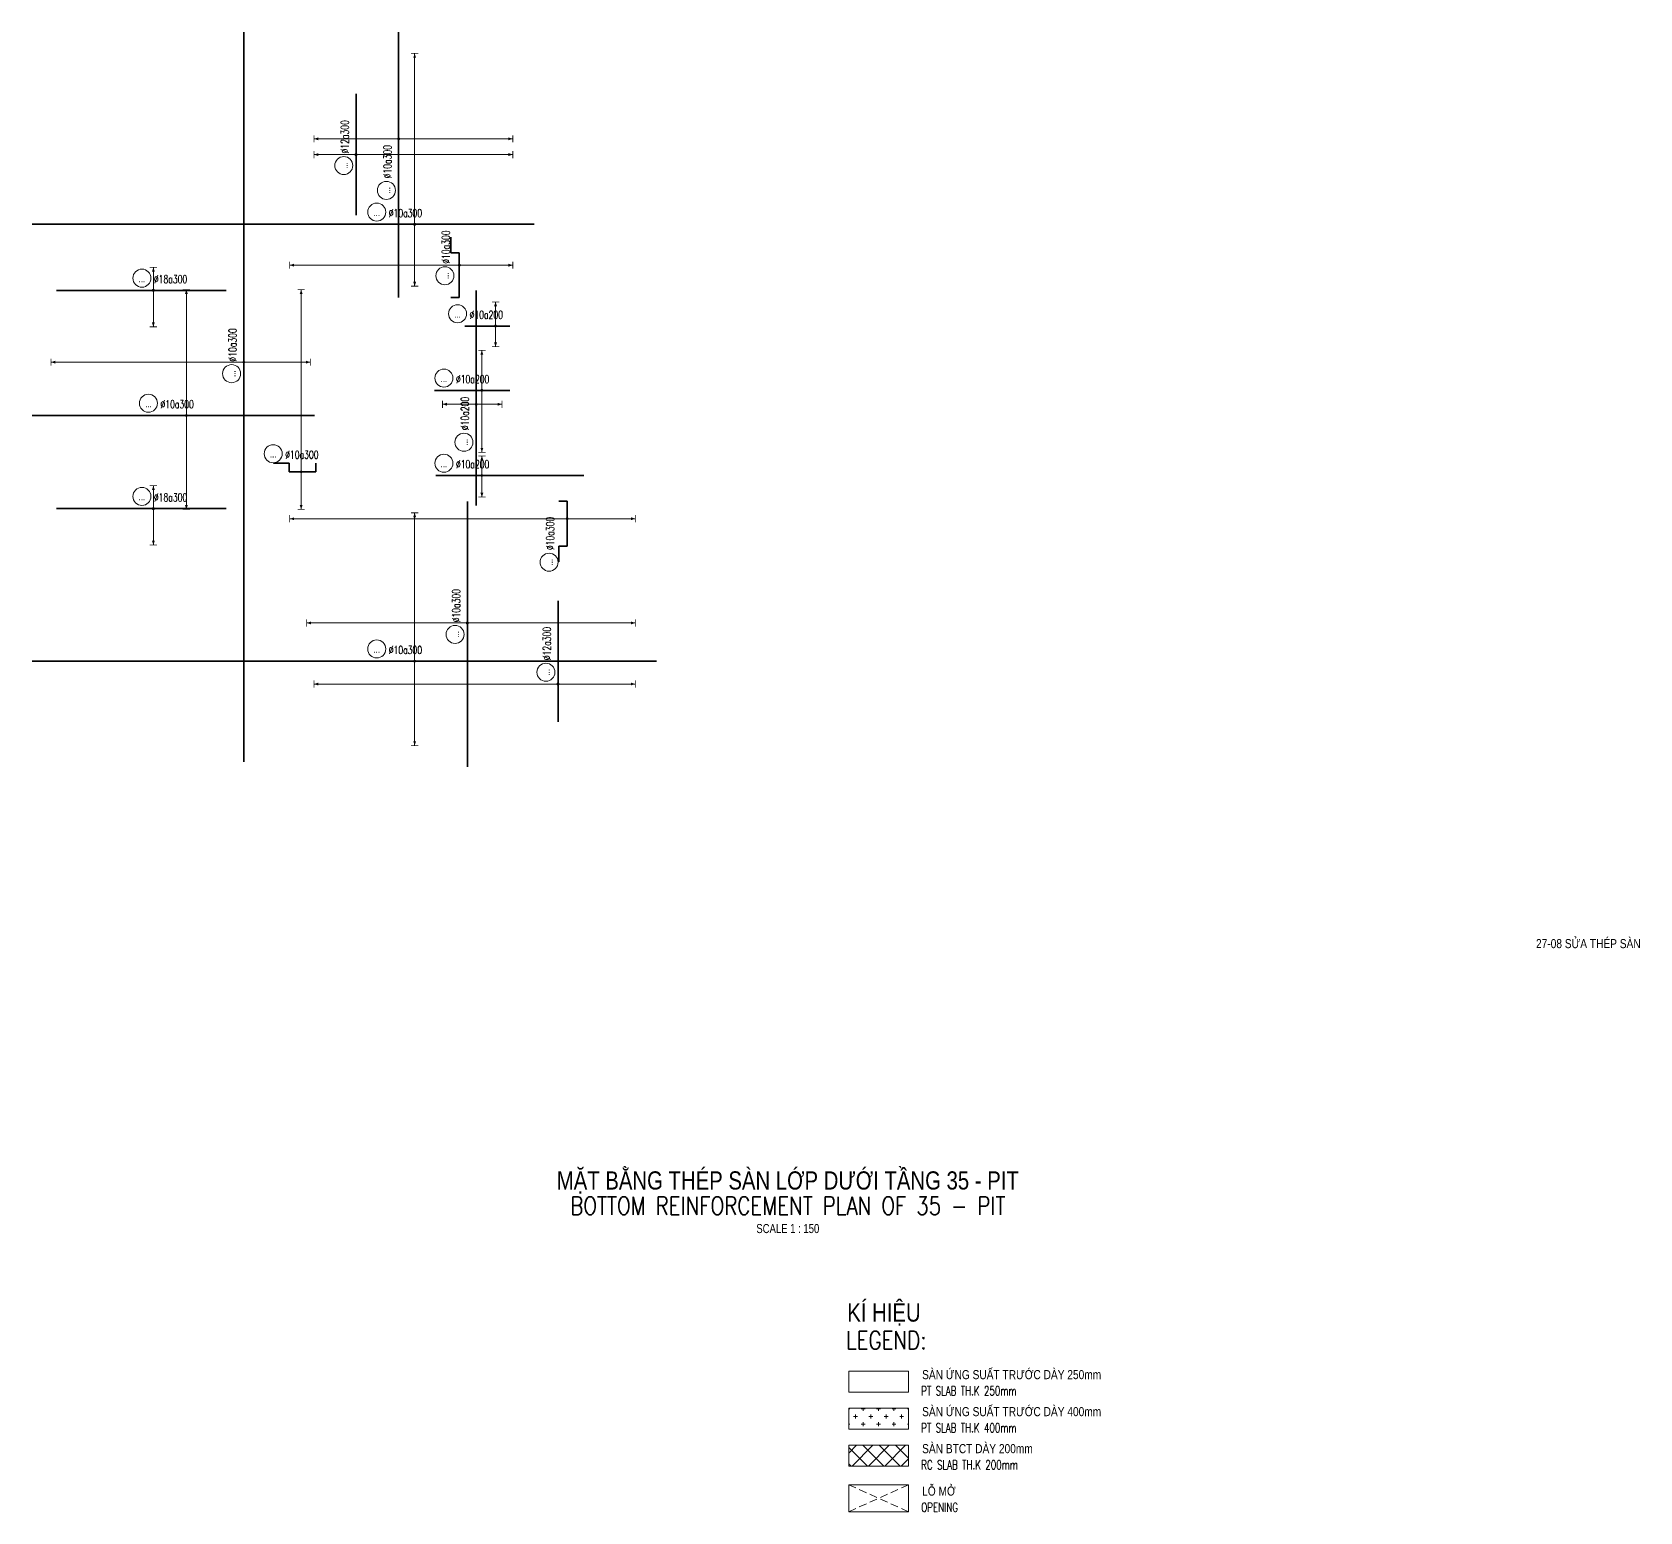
# Model space of a CAD drawing. Header units: millimetres. Extents: x 130400 to 587758, y -25561 to 40710.
# Drawn here: x 130400 to 196710, y -22176 to 38850 of the extents above; entities that cross this region are included whole.
import ezdxf
from ezdxf.enums import TextEntityAlignment as Align

# ---------------------------------------------------------------- set-up
doc = ezdxf.new("R2010")
doc.units = ezdxf.units.MM
doc.linetypes.add('DASHED2', pattern=[9.525, 6.35, -3.175])
doc.layers.get('0').update_dxf_attribs({"lineweight": 20})
doc.layers.get('Defpoints').update_dxf_attribs({"color": 151, "lineweight": 9})
for name, color, linetype, lineweight in [('NDC_S_ANNO', 7, 'Continuous', 20), ('NDC_S_DIM', 1, 'Continuous', 15), ('NDC_S_ENG TEXT', 2, 'Continuous', 20), ('NDC_S_ENG TITLE', 3, 'Continuous', 20), ('NDC_S_HATCH MATERIAL', 8, 'Continuous', 13), ('NDC_S_OPENING', 9, 'DASHED2', 13), ('NDC_S_REBAR', 4, 'Continuous', 35), ('NDC_S_SLAB', 2, 'Continuous', 20), ('NDC_S_TEXT SYMBOL', 7, 'Continuous', 20), ('NDC_S_VN TEXT', 7, 'Continuous', 20), ('NDC_S_VN TITLE', 6, 'Continuous', 35)]:
    doc.layers.add(name, color=color, linetype=linetype, lineweight=lineweight)
doc.styles.add('$0$NDC_EN TXT', font='romans.shx', dxfattribs={"width": 0.8})
doc.styles.add('ARIAL', font='arial.ttf', dxfattribs={"width": 0.7})
doc.styles.add('NDC_ANNO', font='', dxfattribs={"width": 0.8})
doc.styles.add('NDC_EN TXT', font='romans.shx', dxfattribs={"width": 0.8})
doc.styles.add('NDC_ROMANS', font='romans.shx', dxfattribs={"width": 0.7})
doc.styles.add('NDC_VIE TXT', font='arial.ttf', dxfattribs={"width": 0.8})
doc.styles.get('NDC_ANNO').set_extended_font_data('Dotum')

# ---------------------------------------------------------------- blocks, each defined once
blk = doc.blocks.new('Drawing name_symbol')
at = {"layer": 'NDC_S_ENG TITLE', "style": 'NDC_EN TXT', "width": 0.8}
blk.add_attdef('SECTDET1', text='', height=5, dxfattribs=at).set_placement((0, 1.01), align=Align.CENTER)
at = {"layer": 'NDC_S_TEXT SYMBOL', "lineweight": 25, "style": 'NDC_ANNO', "width": 0.8}
blk.add_attdef('SSCALE', text='', height=2.5, dxfattribs=at).set_placement((0, -4), align=Align.CENTER)
at = {"layer": 'NDC_S_VN TITLE', "style": 'NDC_VIE TXT', "width": 0.8}
blk.add_attdef('SECTDET2', text='', height=5, dxfattribs=at).set_placement((0, 7.97), align=Align.CENTER)
blk = doc.blocks.new('*U9')
h = blk.add_hatch(color=6)
edge = h.paths.add_edge_path()
edge.add_arc((4.81, 0), 0.3, 0, 360)
at = {"layer": 'NDC_S_DIM', "color": 6}
for q in [(4.81, 47), (4.81, -17)]:
    blk.add_line((4.81, 0), q, dxfattribs=at)
for points in [[(3.81, 47, 0.2, 0.2, 0), (5.81, 47, 0, 0, 0)], [(3.81, -17, 0.2, 0.2, 0), (5.81, -17, 0, 0, 0)]]:
    blk.add_lwpolyline(points, format="xyseb", dxfattribs=at)
at = {"layer": 'NDC_S_DIM'}
blk.add_circle((-5.62, 3.36), 2.48, dxfattribs=at)
at = {"layer": 'NDC_S_DIM', "color": 6}
blk.add_circle((4.81, 0), 0.3, dxfattribs=at)
for points in [[(4.41, 45.8), (4.81, 47), (5.21, 45.8)], [(4.41, -15.8), (4.81, -17), (5.21, -15.8)]]:
    blk.add_solid(points, dxfattribs=at)
at = {"layer": 'NDC_S_REBAR'}
for p, q in [((0, 0), (-100.37, 0)), ((-100.37, 0), (-100.37, 0)), ((0, 0), (37.63, 0)), ((37.63, 0), (37.63, 0)), ((37.63, 0), (37.63, 0)), ((-100.37, 0), (-100.37, 0))]:
    blk.add_line(p, q, dxfattribs=at)
at = {"layer": 'NDC_S_VN TEXT', "style": 'ARIAL', "width": 0.7}
blk.add_attdef('KHT', text='', height=2.2, dxfattribs=at).set_placement((-5.62, 3.36), align=Align.MIDDLE_CENTER)
at = {"layer": 'NDC_S_VN TEXT', "color": 3, "style": 'NDC_ROMANS', "width": 0.7}
blk.add_attdef('DKT', (-2.32, 1.98), '', height=2.2, dxfattribs=at)
blk = doc.blocks.new('*U34')
h = blk.add_hatch(color=6)
edge = h.paths.add_edge_path()
edge.add_arc((8.19, 0), 0.3, 0, 360)
at = {"layer": 'NDC_S_DIM', "color": 6}
for q in [(8.19, 23.27), (8.19, -31.4)]:
    blk.add_line((8.19, 0), q, dxfattribs=at)
for points in [[(7.19, 23.27, 0.2, 0.2, 0), (9.19, 23.27, 0, 0, 0)], [(7.19, -31.4, 0.2, 0.2, 0), (9.19, -31.4, 0, 0, 0)]]:
    blk.add_lwpolyline(points, format="xyseb", dxfattribs=at)
at = {"layer": 'NDC_S_DIM'}
blk.add_circle((-5.98, 3.36), 2.48, dxfattribs=at)
at = {"layer": 'NDC_S_DIM', "color": 6}
blk.add_circle((8.19, 0), 0.3, dxfattribs=at)
for points in [[(7.79, 22.07), (8.19, 23.27), (8.59, 22.07)], [(7.79, -30.2), (8.19, -31.4), (8.59, -30.2)]]:
    blk.add_solid(points, dxfattribs=at)
at = {"layer": 'NDC_S_REBAR'}
for p, q in [((0, 0), (-35.48, 0)), ((-35.48, 0), (-35.48, 0)), ((0, 0), (37.52, 0)), ((37.52, 0), (37.52, 0)), ((37.52, 0), (37.52, 0)), ((-35.48, 0), (-35.48, 0))]:
    blk.add_line(p, q, dxfattribs=at)
at = {"layer": 'NDC_S_VN TEXT', "style": 'ARIAL', "width": 0.7}
blk.add_attdef('KHT', text='', height=2.2, dxfattribs=at).set_placement((-5.98, 3.36), align=Align.MIDDLE_CENTER)
at = {"layer": 'NDC_S_VN TEXT', "color": 3, "style": 'NDC_ROMANS', "width": 0.7}
blk.add_attdef('DKT', (-2.68, 1.98), '', height=2.2, dxfattribs=at)
blk = doc.blocks.new('*U39')
h = blk.add_hatch(color=6)
edge = h.paths.add_edge_path()
edge.add_arc((4.81, 0), 0.3, 0, 360)
at = {"layer": 'NDC_S_DIM', "color": 6}
for q in [(4.81, 5.38), (4.81, -5.95)]:
    blk.add_line((4.81, 0), q, dxfattribs=at)
for points in [[(3.81, 5.38, 0.2, 0.2, 0), (5.81, 5.38, 0, 0, 0)], [(3.81, -5.95, 0.2, 0.2, 0), (5.81, -5.95, 0, 0, 0)]]:
    blk.add_lwpolyline(points, format="xyseb", dxfattribs=at)
at = {"layer": 'NDC_S_DIM'}
blk.add_circle((-5.62, 3.36), 2.48, dxfattribs=at)
at = {"layer": 'NDC_S_DIM', "color": 6}
blk.add_circle((4.81, 0), 0.3, dxfattribs=at)
for points in [[(4.41, 4.18), (4.81, 5.38), (5.21, 4.18)], [(4.41, -4.75), (4.81, -5.95), (5.21, -4.75)]]:
    blk.add_solid(points, dxfattribs=at)
at = {"layer": 'NDC_S_REBAR'}
for p, q in [((0, 0), (-7.85, 0)), ((-7.85, 0), (-7.85, 0)), ((0, 0), (32.82, 0)), ((32.82, 0), (32.82, 0)), ((32.82, 0), (32.82, 0)), ((-7.85, 0), (-7.85, 0))]:
    blk.add_line(p, q, dxfattribs=at)
at = {"layer": 'NDC_S_VN TEXT', "style": 'ARIAL', "width": 0.7}
blk.add_attdef('KHT', text='', height=2.2, dxfattribs=at).set_placement((-5.62, 3.36), align=Align.MIDDLE_CENTER)
at = {"layer": 'NDC_S_VN TEXT', "color": 3, "style": 'NDC_ROMANS', "width": 0.7}
blk.add_attdef('DKT', (-2.32, 1.98), '', height=2.2, dxfattribs=at)
blk = doc.blocks.new('*U38')
h = blk.add_hatch(color=6)
edge = h.paths.add_edge_path()
edge.add_arc((4.81, 0), 0.3, 0, 360)
at = {"layer": 'NDC_S_DIM', "color": 6}
for q in [(4.81, 10.99), (4.81, -17.01)]:
    blk.add_line((4.81, 0), q, dxfattribs=at)
for points in [[(3.81, 10.99, 0.2, 0.2, 0), (5.81, 10.99, 0, 0, 0)], [(3.81, -17.01, 0.2, 0.2, 0), (5.81, -17.01, 0, 0, 0)]]:
    blk.add_lwpolyline(points, format="xyseb", dxfattribs=at)
at = {"layer": 'NDC_S_DIM'}
blk.add_circle((-5.62, 3.36), 2.48, dxfattribs=at)
at = {"layer": 'NDC_S_DIM', "color": 6}
blk.add_circle((4.81, 0), 0.3, dxfattribs=at)
for points in [[(4.41, 9.79), (4.81, 10.99), (5.21, 9.79)], [(4.41, -15.81), (4.81, -17.01), (5.21, -15.81)]]:
    blk.add_solid(points, dxfattribs=at)
at = {"layer": 'NDC_S_REBAR'}
for p, q in [((0, 0), (-8.18, 0)), ((-8.18, 0), (-8.18, 0)), ((0, 0), (12.48, 0)), ((12.48, 0), (12.48, 0)), ((12.48, 0), (12.48, 0)), ((-8.18, 0), (-8.18, 0))]:
    blk.add_line(p, q, dxfattribs=at)
at = {"layer": 'NDC_S_VN TEXT', "style": 'ARIAL', "width": 0.7}
blk.add_attdef('KHT', text='', height=2.2, dxfattribs=at).set_placement((-5.62, 3.36), align=Align.MIDDLE_CENTER)
at = {"layer": 'NDC_S_VN TEXT', "color": 3, "style": 'NDC_ROMANS', "width": 0.7}
blk.add_attdef('DKT', (-2.32, 1.98), '', height=2.2, dxfattribs=at)
blk = doc.blocks.new('*U37')
h = blk.add_hatch(color=6)
edge = h.paths.add_edge_path()
edge.add_arc((4.81, 0), 0.3, 0, 360)
at = {"layer": 'NDC_S_DIM', "color": 6}
for q in [(4.81, 6.63), (4.81, -5.71)]:
    blk.add_line((4.81, 0), q, dxfattribs=at)
for points in [[(3.81, 6.63, 0.2, 0.2, 0), (5.81, 6.63, 0, 0, 0)], [(3.81, -5.71, 0.2, 0.2, 0), (5.81, -5.71, 0, 0, 0)]]:
    blk.add_lwpolyline(points, format="xyseb", dxfattribs=at)
at = {"layer": 'NDC_S_DIM'}
blk.add_circle((-5.62, 3.36), 2.48, dxfattribs=at)
at = {"layer": 'NDC_S_DIM', "color": 6}
blk.add_circle((4.81, 0), 0.3, dxfattribs=at)
for points in [[(4.41, 5.43), (4.81, 6.63), (5.21, 5.43)], [(4.41, -4.51), (4.81, -5.71), (5.21, -4.51)]]:
    blk.add_solid(points, dxfattribs=at)
at = {"layer": 'NDC_S_REBAR'}
for p, q in [((0, 0), (-3.61, 0)), ((-3.61, 0), (-3.61, 0)), ((0, 0), (8.72, 0)), ((8.72, 0), (8.72, 0)), ((8.72, 0), (8.72, 0)), ((-3.61, 0), (-3.61, 0))]:
    blk.add_line(p, q, dxfattribs=at)
at = {"layer": 'NDC_S_VN TEXT', "style": 'ARIAL', "width": 0.7}
blk.add_attdef('KHT', text='', height=2.2, dxfattribs=at).set_placement((-5.62, 3.36), align=Align.MIDDLE_CENTER)
at = {"layer": 'NDC_S_VN TEXT', "color": 3, "style": 'NDC_ROMANS', "width": 0.7}
blk.add_attdef('DKT', (-2.32, 1.98), '', height=2.2, dxfattribs=at)
blk = doc.blocks.new('*U36')
h = blk.add_hatch(color=6)
edge = h.paths.add_edge_path()
edge.add_arc((4.81, 0), 0.3, 0, 360)
at = {"layer": 'NDC_S_DIM', "color": 6}
for q in [(4.81, 9.26), (4.81, -7.07)]:
    blk.add_line((4.81, 0), q, dxfattribs=at)
for points in [[(3.81, 9.26, 0.2, 0.2, 0), (5.81, 9.26, 0, 0, 0)], [(3.81, -7.07, 0.2, 0.2, 0), (5.81, -7.07, 0, 0, 0)]]:
    blk.add_lwpolyline(points, format="xyseb", dxfattribs=at)
at = {"layer": 'NDC_S_DIM'}
blk.add_circle((-5.62, 3.36), 2.48, dxfattribs=at)
at = {"layer": 'NDC_S_DIM', "color": 6}
blk.add_circle((4.81, 0), 0.3, dxfattribs=at)
for points in [[(4.41, 8.06), (4.81, 9.26), (5.21, 8.06)], [(4.41, -5.87), (4.81, -7.07), (5.21, -5.87)]]:
    blk.add_solid(points, dxfattribs=at)
at = {"layer": 'NDC_S_REBAR'}
for p, q in [((0, 0), (-23.03, 0)), ((-23.03, 0), (-23.03, 0)), ((0, 0), (36.12, 0)), ((36.12, 0), (36.12, 0)), ((36.12, 0), (36.12, 0)), ((-23.03, 0), (-23.03, 0))]:
    blk.add_line(p, q, dxfattribs=at)
at = {"layer": 'NDC_S_VN TEXT', "style": 'ARIAL', "width": 0.7}
blk.add_attdef('KHT', text='', height=2.2, dxfattribs=at).set_placement((-5.62, 3.36), align=Align.MIDDLE_CENTER)
at = {"layer": 'NDC_S_VN TEXT', "color": 3, "style": 'NDC_ROMANS', "width": 0.7}
blk.add_attdef('DKT', (-2.32, 1.98), '', height=2.2, dxfattribs=at)
blk = doc.blocks.new('*U41')
h = blk.add_hatch(color=6)
edge = h.paths.add_edge_path()
edge.add_arc((4.81, 0), 0.3, 0, 360)
at = {"layer": 'NDC_S_DIM', "color": 6}
for q in [(4.81, 40.79), (4.81, -23.21)]:
    blk.add_line((4.81, 0), q, dxfattribs=at)
for points in [[(3.81, 40.79, 0.2, 0.2, 0), (5.81, 40.79, 0, 0, 0)], [(3.81, -23.21, 0.2, 0.2, 0), (5.81, -23.21, 0, 0, 0)]]:
    blk.add_lwpolyline(points, format="xyseb", dxfattribs=at)
at = {"layer": 'NDC_S_DIM'}
blk.add_circle((-5.62, 3.36), 2.48, dxfattribs=at)
at = {"layer": 'NDC_S_DIM', "color": 6}
blk.add_circle((4.81, 0), 0.3, dxfattribs=at)
for points in [[(4.41, 39.59), (4.81, 40.79), (5.21, 39.59)], [(4.41, -22.01), (4.81, -23.21), (5.21, -22.01)]]:
    blk.add_solid(points, dxfattribs=at)
at = {"layer": 'NDC_S_REBAR'}
for p, q in [((0, 0), (-100.37, 0)), ((-100.37, 0), (-100.37, 0)), ((0, 0), (71.3, 0)), ((71.3, 0), (71.3, 0)), ((71.3, 0), (71.3, 0)), ((-100.37, 0), (-100.37, 0))]:
    blk.add_line(p, q, dxfattribs=at)
at = {"layer": 'NDC_S_VN TEXT', "style": 'ARIAL', "width": 0.7}
blk.add_attdef('KHT', text='', height=2.2, dxfattribs=at).set_placement((-5.62, 3.36), align=Align.MIDDLE_CENTER)
at = {"layer": 'NDC_S_VN TEXT', "color": 3, "style": 'NDC_ROMANS', "width": 0.7}
blk.add_attdef('DKT', (-2.32, 1.98), '', height=2.2, dxfattribs=at)
blk = doc.blocks.new('*U42')
h = blk.add_hatch(color=6)
edge = h.paths.add_edge_path()
edge.add_arc((4.81, 0), 0.3, 0, 360)
at = {"layer": 'NDC_S_DIM', "color": 6}
for q in [(4.81, 34.56), (4.81, -25.77)]:
    blk.add_line((4.81, 0), q, dxfattribs=at)
for points in [[(3.81, 34.56, 0.2, 0.2, 0), (5.81, 34.56, 0, 0, 0)], [(3.81, -25.77, 0.2, 0.2, 0), (5.81, -25.77, 0, 0, 0)]]:
    blk.add_lwpolyline(points, format="xyseb", dxfattribs=at)
at = {"layer": 'NDC_S_DIM'}
blk.add_circle((-5.62, 3.36), 2.48, dxfattribs=at)
at = {"layer": 'NDC_S_DIM', "color": 6}
blk.add_circle((4.81, 0), 0.3, dxfattribs=at)
for points in [[(4.41, 33.36), (4.81, 34.56), (5.21, 33.36)], [(4.41, -24.57), (4.81, -25.77), (5.21, -24.57)]]:
    blk.add_solid(points, dxfattribs=at)
at = {"layer": 'NDC_S_REBAR'}
for p, q in [((0, 0), (-37.6, 0)), ((-37.6, 0), (-37.6, 0)), ((0, 0), (40.07, 0)), ((40.07, 0), (40.07, 0)), ((40.07, 0), (40.07, 0)), ((-37.6, 0), (-37.6, 0))]:
    blk.add_line(p, q, dxfattribs=at)
at = {"layer": 'NDC_S_VN TEXT', "style": 'ARIAL', "width": 0.7}
blk.add_attdef('KHT', text='', height=2.2, dxfattribs=at).set_placement((-5.62, 3.36), align=Align.MIDDLE_CENTER)
at = {"layer": 'NDC_S_VN TEXT', "color": 3, "style": 'NDC_ROMANS', "width": 0.7}
blk.add_attdef('DKT', (-2.32, 1.98), '', height=2.2, dxfattribs=at)
blk = doc.blocks.new('*U35')
h = blk.add_hatch(color=6)
edge = h.paths.add_edge_path()
edge.add_arc((-2.83, 0), 0.3, 0, 360)
at = {"layer": 'NDC_S_DIM', "color": 6}
for q in [(-2.83, 53.04), (-2.83, -18.29)]:
    blk.add_line((-2.83, 0), q, dxfattribs=at)
for points in [[(-3.83, 53.04, 0.2, 0.2, 0), (-1.83, 53.04, 0, 0, 0)], [(-3.83, -18.29, 0.2, 0.2, 0), (-1.83, -18.29, 0, 0, 0)]]:
    blk.add_lwpolyline(points, format="xyseb", dxfattribs=at)
at = {"layer": 'NDC_S_DIM'}
blk.add_circle((-5.98, 3.36), 2.48, dxfattribs=at)
at = {"layer": 'NDC_S_DIM', "color": 6}
blk.add_circle((-2.83, 0), 0.3, dxfattribs=at)
for points in [[(-3.23, 51.84), (-2.83, 53.04), (-2.43, 51.84)], [(-3.23, -17.09), (-2.83, -18.29), (-2.43, -17.09)]]:
    blk.add_solid(points, dxfattribs=at)
at = {"layer": 'NDC_S_REBAR'}
for p, q in [((0, 0), (-112.68, 0)), ((-112.68, 0), (-112.68, 0)), ((0, 0), (87.92, 0)), ((87.92, 0), (87.92, 0)), ((87.92, 0), (87.92, 0)), ((-112.68, 0), (-112.68, 0))]:
    blk.add_line(p, q, dxfattribs=at)
at = {"layer": 'NDC_S_VN TEXT', "style": 'ARIAL', "width": 0.7}
blk.add_attdef('KHT', text='', height=2.2, dxfattribs=at).set_placement((-5.98, 3.36), align=Align.MIDDLE_CENTER)
at = {"layer": 'NDC_S_VN TEXT', "color": 3, "style": 'NDC_ROMANS', "width": 0.7}
blk.add_attdef('DKT', (-2.68, 1.98), '', height=2.2, dxfattribs=at)
blk = doc.blocks.new('*U40')
h = blk.add_hatch(color=6)
edge = h.paths.add_edge_path()
edge.add_arc((-2.83, 0), 0.3, 0, 360)
at = {"layer": 'NDC_S_DIM', "color": 6}
for q in [(-2.83, 44.16), (-2.83, -46.17)]:
    blk.add_line((-2.83, 0), q, dxfattribs=at)
for points in [[(-3.83, 44.16, 0.2, 0.2, 0), (-1.83, 44.16, 0, 0, 0)], [(-3.83, -46.17, 0.2, 0.2, 0), (-1.83, -46.17, 0, 0, 0)]]:
    blk.add_lwpolyline(points, format="xyseb", dxfattribs=at)
at = {"layer": 'NDC_S_DIM'}
blk.add_circle((-5.98, 3.36), 2.48, dxfattribs=at)
at = {"layer": 'NDC_S_DIM', "color": 6}
blk.add_circle((-2.83, 0), 0.3, dxfattribs=at)
for points in [[(-3.23, 42.96), (-2.83, 44.16), (-2.43, 42.96)], [(-3.23, -44.97), (-2.83, -46.17), (-2.43, -44.97)]]:
    blk.add_solid(points, dxfattribs=at)
at = {"layer": 'NDC_S_REBAR'}
for p, q in [((0, 0), (-42.4, 0)), ((-42.4, 0), (-42.4, 0)), ((0, 0), (30.6, 0)), ((30.6, 0), (30.6, 0)), ((30.6, 0), (30.6, 0)), ((-42.4, 0), (-42.4, 0))]:
    blk.add_line(p, q, dxfattribs=at)
at = {"layer": 'NDC_S_VN TEXT', "style": 'ARIAL', "width": 0.7}
blk.add_attdef('KHT', text='', height=2.2, dxfattribs=at).set_placement((-5.98, 3.36), align=Align.MIDDLE_CENTER)
at = {"layer": 'NDC_S_VN TEXT', "color": 3, "style": 'NDC_ROMANS', "width": 0.7}
blk.add_attdef('DKT', (-2.68, 1.98), '', height=2.2, dxfattribs=at)
blk = doc.blocks.new('*U24')
h = blk.add_hatch(color=6)
edge = h.paths.add_edge_path()
edge.add_arc((6.41, 0), 0.3, 0, 360)
at = {"layer": 'NDC_S_DIM', "color": 6}
for q in [(6.41, 46.6), (6.41, -14.74)]:
    blk.add_line((6.41, 0), q, dxfattribs=at)
for points in [[(5.41, 46.6, 0.2, 0.2, 0), (7.41, 46.6, 0, 0, 0)], [(5.41, -14.74, 0.2, 0.2, 0), (7.41, -14.74, 0, 0, 0)]]:
    blk.add_lwpolyline(points, format="xyseb", dxfattribs=at)
at = {"layer": 'NDC_S_DIM'}
blk.add_circle((3.49, 3.93), 2.48, dxfattribs=at)
at = {"layer": 'NDC_S_DIM', "color": 6}
blk.add_circle((6.41, 0), 0.3, dxfattribs=at)
for points in [[(6.01, 45.4), (6.41, 46.6), (6.81, 45.4)], [(6.01, -13.54), (6.41, -14.74), (6.81, -13.54)]]:
    blk.add_solid(points, dxfattribs=at)
at = {"layer": 'NDC_S_REBAR'}
for p, q in [((-2.52, 0), (-2.52, 2.33)), ((-2.52, 2.33), (-2.52, 2.33)), ((0, 0), (-2.52, 0)), ((0, 0), (9.81, 0)), ((9.81, 0), (9.81, 2.33)), ((9.81, 2.33), (14.15, 2.33))]:
    blk.add_line(p, q, dxfattribs=at)
at = {"layer": 'NDC_S_VN TEXT', "style": 'ARIAL', "width": 0.7}
blk.add_attdef('KHT', text='', height=2.2, dxfattribs=at).set_placement((3.49, 3.93), align=Align.MIDDLE_CENTER)
at = {"layer": 'NDC_S_VN TEXT', "color": 3, "style": 'NDC_ROMANS', "width": 0.7}
blk.add_attdef('DKT', (6.79, 2.56), '', height=2.2, dxfattribs=at)
blk = doc.blocks.new('*U25')
h = blk.add_hatch(color=6)
edge = h.paths.add_edge_path()
edge.add_arc((3.26, 0), 0.3, 0, 360)
at = {"layer": 'NDC_S_DIM', "color": 6}
for q in [(3.26, 76.27), (3.26, -18.73)]:
    blk.add_line((3.26, 0), q, dxfattribs=at)
for points in [[(2.26, 76.27, 0.2, 0.2, 0), (4.26, 76.27, 0, 0, 0)], [(2.26, -18.73, 0.2, 0.2, 0), (4.26, -18.73, 0, 0, 0)]]:
    blk.add_lwpolyline(points, format="xyseb", dxfattribs=at)
at = {"layer": 'NDC_S_DIM'}
blk.add_circle((-8.68, 4.97), 2.48, dxfattribs=at)
at = {"layer": 'NDC_S_DIM', "color": 6}
blk.add_circle((3.26, 0), 0.3, dxfattribs=at)
for points in [[(2.86, 75.07), (3.26, 76.27), (3.66, 75.07)], [(2.86, -17.53), (3.26, -18.73), (3.66, -17.53)]]:
    blk.add_solid(points, dxfattribs=at)
at = {"layer": 'NDC_S_REBAR'}
for p, q in [((-4.29, 2.33), (-8.62, 2.33)), ((-4.29, 0), (-4.29, 2.33)), ((0, 0), (-4.29, 0)), ((0, 0), (8.05, 0)), ((8.05, 0), (8.05, 2.33)), ((8.05, 2.33), (8.05, 2.33))]:
    blk.add_line(p, q, dxfattribs=at)
at = {"layer": 'NDC_S_VN TEXT', "style": 'ARIAL', "width": 0.7}
blk.add_attdef('KHT', text='', height=2.2, dxfattribs=at).set_placement((-8.68, 4.97), align=Align.MIDDLE_CENTER)
at = {"layer": 'NDC_S_VN TEXT', "color": 3, "style": 'NDC_ROMANS', "width": 0.7}
blk.add_attdef('DKT', (-5.38, 3.6), '', height=2.2, dxfattribs=at)
blk = doc.blocks.new('*U26')
h = blk.add_hatch(color=6)
edge = h.paths.add_edge_path()
edge.add_arc((-0.98, 0), 0.3, 0, 360)
at = {"layer": 'NDC_S_DIM', "color": 6}
for q in [(-0.98, 50.04), (-0.98, -10.29)]:
    blk.add_line((-0.98, 0), q, dxfattribs=at)
for points in [[(-1.98, 50.04, 0.2, 0.2, 0), (0.02, 50.04, 0, 0, 0)], [(-1.98, -10.29, 0.2, 0.2, 0), (0.02, -10.29, 0, 0, 0)]]:
    blk.add_lwpolyline(points, format="xyseb", dxfattribs=at)
at = {"layer": 'NDC_S_DIM'}
blk.add_circle((-8.68, 4.97), 2.48, dxfattribs=at)
at = {"layer": 'NDC_S_DIM', "color": 6}
blk.add_circle((-0.98, 0), 0.3, dxfattribs=at)
for points in [[(-1.38, 48.84), (-0.98, 50.04), (-0.58, 48.84)], [(-1.38, -9.09), (-0.98, -10.29), (-0.58, -9.09)]]:
    blk.add_solid(points, dxfattribs=at)
at = {"layer": 'NDC_S_REBAR'}
for p, q in [((-4.29, 2.33), (-8.62, 2.33)), ((-4.29, 0), (-4.29, 2.33)), ((0, 0), (-4.29, 0)), ((0, 0), (3.05, 0)), ((3.05, 0), (3.05, 2.33)), ((3.05, 2.33), (3.05, 2.33))]:
    blk.add_line(p, q, dxfattribs=at)
at = {"layer": 'NDC_S_VN TEXT', "style": 'ARIAL', "width": 0.7}
blk.add_attdef('KHT', text='', height=2.2, dxfattribs=at).set_placement((-8.68, 4.97), align=Align.MIDDLE_CENTER)
at = {"layer": 'NDC_S_VN TEXT', "color": 3, "style": 'NDC_ROMANS', "width": 0.7}
blk.add_attdef('DKT', (-5.38, 3.6), '', height=2.2, dxfattribs=at)
blk = doc.blocks.new('*U33')
h = blk.add_hatch(color=6)
edge = h.paths.add_edge_path()
edge.add_arc((-9.22, 0), 0.3, 0, 360)
at = {"layer": 'NDC_S_DIM', "color": 6}
for q in [(-9.22, 11.56), (-9.22, -43.11)]:
    blk.add_line((-9.22, 0), q, dxfattribs=at)
for points in [[(-10.22, 11.56, 0.2, 0.2, 0), (-8.22, 11.56, 0, 0, 0)], [(-10.22, -43.11, 0.2, 0.2, 0), (-8.22, -43.11, 0, 0, 0)]]:
    blk.add_lwpolyline(points, format="xyseb", dxfattribs=at)
at = {"layer": 'NDC_S_DIM'}
blk.add_circle((-12.22, 3.36), 2.48, dxfattribs=at)
at = {"layer": 'NDC_S_DIM', "color": 6}
blk.add_circle((-9.22, 0), 0.3, dxfattribs=at)
for points in [[(-9.62, 10.36), (-9.22, 11.56), (-8.82, 10.36)], [(-9.62, -41.91), (-9.22, -43.11), (-8.82, -41.91)]]:
    blk.add_solid(points, dxfattribs=at)
at = {"layer": 'NDC_S_REBAR'}
for p, q in [((0, 0), (-25.89, 0)), ((-25.89, 0), (-25.89, 0)), ((0, 0), (7.45, 0)), ((7.45, 0), (7.45, 0)), ((7.45, 0), (7.45, 0)), ((-25.89, 0), (-25.89, 0))]:
    blk.add_line(p, q, dxfattribs=at)
at = {"layer": 'NDC_S_VN TEXT', "style": 'ARIAL', "width": 0.7}
blk.add_attdef('KHT', text='', height=2.2, dxfattribs=at).set_placement((-12.22, 3.36), align=Align.MIDDLE_CENTER)
at = {"layer": 'NDC_S_VN TEXT', "color": 3, "style": 'NDC_ROMANS', "width": 0.7}
blk.add_attdef('DKT', (-8.92, 1.98), '', height=2.2, dxfattribs=at)
blk = doc.blocks.new('*U43')
h = blk.add_hatch(color=6)
edge = h.paths.add_edge_path()
edge.add_arc((-15.45, 0), 0.3, 0, 360)
at = {"layer": 'NDC_S_DIM', "color": 6}
for q in [(-15.45, 67.11), (-15.45, -21.22)]:
    blk.add_line((-15.45, 0), q, dxfattribs=at)
for points in [[(-16.45, 67.11, 0.2, 0.2, 0), (-14.45, 67.11, 0, 0, 0)], [(-16.45, -21.22, 0.2, 0.2, 0), (-14.45, -21.22, 0, 0, 0)]]:
    blk.add_lwpolyline(points, format="xyseb", dxfattribs=at)
at = {"layer": 'NDC_S_DIM'}
blk.add_circle((-12.22, 3.36), 2.48, dxfattribs=at)
at = {"layer": 'NDC_S_DIM', "color": 6}
blk.add_circle((-15.45, 0), 0.3, dxfattribs=at)
for points in [[(-15.85, 65.91), (-15.45, 67.11), (-15.05, 65.91)], [(-15.85, -20.02), (-15.45, -21.22), (-15.05, -20.02)]]:
    blk.add_solid(points, dxfattribs=at)
at = {"layer": 'NDC_S_REBAR'}
for p, q in [((0, 0), (-25.89, 0)), ((-25.89, 0), (-25.89, 0)), ((0, 0), (7.45, 0)), ((7.45, 0), (7.45, 0)), ((7.45, 0), (7.45, 0)), ((-25.89, 0), (-25.89, 0))]:
    blk.add_line(p, q, dxfattribs=at)
at = {"layer": 'NDC_S_VN TEXT', "style": 'ARIAL', "width": 0.7}
blk.add_attdef('KHT', text='', height=2.2, dxfattribs=at).set_placement((-12.22, 3.36), align=Align.MIDDLE_CENTER)
at = {"layer": 'NDC_S_VN TEXT', "color": 3, "style": 'NDC_ROMANS', "width": 0.7}
blk.add_attdef('DKT', (-8.92, 1.98), '', height=2.2, dxfattribs=at)
blk = doc.blocks.new('*U44')
h = blk.add_hatch(color=6)
edge = h.paths.add_edge_path()
edge.add_arc((-2.46, 0), 0.3, 0, 360)
at = {"layer": 'NDC_S_DIM', "color": 6}
for q in [(-2.46, 6.32), (-2.46, -10.02)]:
    blk.add_line((-2.46, 0), q, dxfattribs=at)
for points in [[(-3.46, 6.32, 0.2, 0.2, 0), (-1.46, 6.32, 0, 0, 0)], [(-3.46, -10.02, 0.2, 0.2, 0), (-1.46, -10.02, 0, 0, 0)]]:
    blk.add_lwpolyline(points, format="xyseb", dxfattribs=at)
at = {"layer": 'NDC_S_DIM'}
blk.add_circle((-5.62, 3.36), 2.48, dxfattribs=at)
at = {"layer": 'NDC_S_DIM', "color": 6}
blk.add_circle((-2.46, 0), 0.3, dxfattribs=at)
for points in [[(-2.86, 5.12), (-2.46, 6.32), (-2.06, 5.12)], [(-2.86, -8.82), (-2.46, -10.02), (-2.06, -8.82)]]:
    blk.add_solid(points, dxfattribs=at)
at = {"layer": 'NDC_S_REBAR'}
for p, q in [((0, 0), (-29.13, 0)), ((-29.13, 0), (-29.13, 0)), ((0, 0), (17.54, 0)), ((17.54, 0), (17.54, 0)), ((17.54, 0), (17.54, 0)), ((-29.13, 0), (-29.13, 0))]:
    blk.add_line(p, q, dxfattribs=at)
at = {"layer": 'NDC_S_VN TEXT', "style": 'ARIAL', "width": 0.7}
blk.add_attdef('KHT', text='', height=2.2, dxfattribs=at).set_placement((-5.62, 3.36), align=Align.MIDDLE_CENTER)
at = {"layer": 'NDC_S_VN TEXT', "color": 3, "style": 'NDC_ROMANS', "width": 0.7}
blk.add_attdef('DKT', (-2.32, 1.98), '', height=2.2, dxfattribs=at)

msp = doc.modelspace()

# ---------------------------------------------------------------- hatches: boundary and pattern name
at = {"layer": 'NDC_S_HATCH MATERIAL', "ltscale": 100}
h = msp.add_hatch(dxfattribs=at)
h.set_pattern_fill('CROSS', color=256, scale=50)
h.set_pattern_definition([(0, (-39874.9, -9670.58), (317.5, 317.5), [158.75, -476.25]), (90, (-39795.54, -9749.96), (-317.5, 317.5), [158.75, -476.25])])
h.paths.add_polyline_path([(164083, -17901), (164083, -18766), (166541, -18766), (166541, -17901)])
h = msp.add_hatch(dxfattribs=at)
h.set_pattern_fill('ANSI37', color=256, scale=150)
h.set_pattern_definition([(45, (-31797.1, -15596.1), (-336.7596, 336.7596), []), (135, (-31797.1, -15596.1), (-336.7596, -336.7596), [])])
h.paths.add_polyline_path([(164083, -19427), (164083, -20292), (166541, -20292), (166541, -19427)])

# ---------------------------------------------------------------- linework, layer by layer
at = {"layer": 'NDC_S_OPENING', "ltscale": 50}
for p, q in [((164083, -21061), (166541, -22169)), ((164083, -22169), (166541, -21061))]:
    msp.add_line(p, q, dxfattribs=at)
at = {"layer": 'NDC_S_SLAB'}
for points in [[(164083, -16375), (166541, -16375), (166541, -17240), (164083, -17240)], [(164083, -17901), (166541, -17901), (166541, -18766), (164083, -18766)], [(164083, -19427), (166541, -19427), (166541, -20292), (164083, -20292)], [(164083, -21061), (166541, -21061), (166541, -22169), (164083, -22169)]]:
    msp.add_lwpolyline(points, close=True, dxfattribs=at)

# ---------------------------------------------------------------- block references
at = {"layer": 'NDC_S_ANNO', "xscale": 150, "yscale": 150, "zscale": 150}
msp.add_blockref('Drawing name_symbol', (161567, -10079), dxfattribs=at).add_auto_attribs({'SECTDET1': 'BOTTOM REINFORCEMENT PLAN OF 35 - PIT', 'SECTDET2': 'MẶT BẰNG THÉP SÀN LỚP DƯỚI TẦNG 35 - PIT', 'SSCALE': 'SCALE 1 : 150'})
at = {"layer": 'NDC_S_REBAR', "xscale": 150, "yscale": 150, "zscale": 150, "rotation": 90}
for name, p, values in [('*U35', (139132, 25663), {'KHT': '...', 'DKT': '%%c10a300'}), ('*U34', (145515, 33222), {'KHT': '...', 'DKT': '%%c10a300'}), ('*U33', (143759, 35183), {'KHT': '...', 'DKT': '%%c12a300'}), ('*U24', (148015, 28278), {'KHT': '...', 'DKT': '%%c10a300'}), ('*U36', (148714, 22782), {'KHT': '...', 'DKT': '%%c10a200'}), ('*U25', (152466, 18293), {'KHT': '...', 'DKT': '%%c10a300'}), ('*U40', (148350, 14910), {'KHT': '...', 'DKT': '%%c10a300'}), ('*U43', (152092, 14283), {'KHT': '...', 'DKT': '%%c12a300'})]:
    msp.add_blockref(name, p, dxfattribs=at).add_auto_attribs(values)
at = {"layer": 'NDC_S_REBAR', "xscale": 150, "yscale": 150, "zscale": 150}
for name, p, values in [('*U9', (145455, 30925), {'KHT': '...', 'DKT': '%%c10a300'}), ('*U44', (135769, 28200), {'KHT': '...', 'DKT': '%%c18a300'}), ('*U42', (136040, 23041), {'KHT': '...', 'DKT': '%%c10a300'}), ('*U26', (141643, 20719), {'KHT': '...', 'DKT': '%%c10a300'}), ('*U37', (148791, 26731), {'KHT': '...', 'DKT': '%%c10a200'}), ('*U38', (148227, 24077), {'KHT': '...', 'DKT': '%%c10a200'}), ('*U39', (148227, 20568), {'KHT': '...', 'DKT': '%%c10a200'}), ('*U44', (135769, 19200), {'KHT': '...', 'DKT': '%%c18a300'}), ('*U41', (145455, 12907), {'KHT': '...', 'DKT': '%%c10a300'})]:
    msp.add_blockref(name, p, dxfattribs=at).add_auto_attribs(values)

# ---------------------------------------------------------------- texts
at = {"layer": 'Defpoints', "ltscale": 100, "style": 'NDC_VIE TXT', "width": 0.8}
msp.add_text('27-08 SỬA THÉP SÀN', height=375, dxfattribs=at).set_placement((192427, 1073))
at = {"layer": 'NDC_S_ENG TEXT', "style": '$0$NDC_EN TXT'}
for s, height, width, p in [('LEGEND:', 750, 0.8, (163969, -15471)), ('PT SLAB TH.K 250mm', 375, 0.7, (167070, -17372)), ('PT SLAB TH.K 400mm', 375, 0.7, (167070, -18898)), ('RC SLAB TH.K 200mm', 375, 0.7, (167070, -20424)), ('OPENING', 375, 0.7, (167070, -22176))]:
    msp.add_text(s, height=height, dxfattribs=dict(at, width=width)).set_placement(p)
at = {"layer": 'NDC_S_VN TEXT', "style": 'NDC_VIE TXT', "width": 0.8}
msp.add_text('KÍ HIỆU', height=750, dxfattribs=at).set_placement((164019, -13580), align=Align.TOP_LEFT)
for s, p in [('SÀN ỨNG SUẤT TRƯỚC DÀY 250mm', (167108, -16704)), ('SÀN ỨNG SUẤT TRƯỚC DÀY 400mm', (167108, -18230)), ('SÀN BTCT DÀY 200mm', (167108, -19756)), ('LỖ MỞ', (167108, -21507))]:
    msp.add_text(s, height=375, dxfattribs=at).set_placement(p)

doc.saveas('drawing.dxf')
